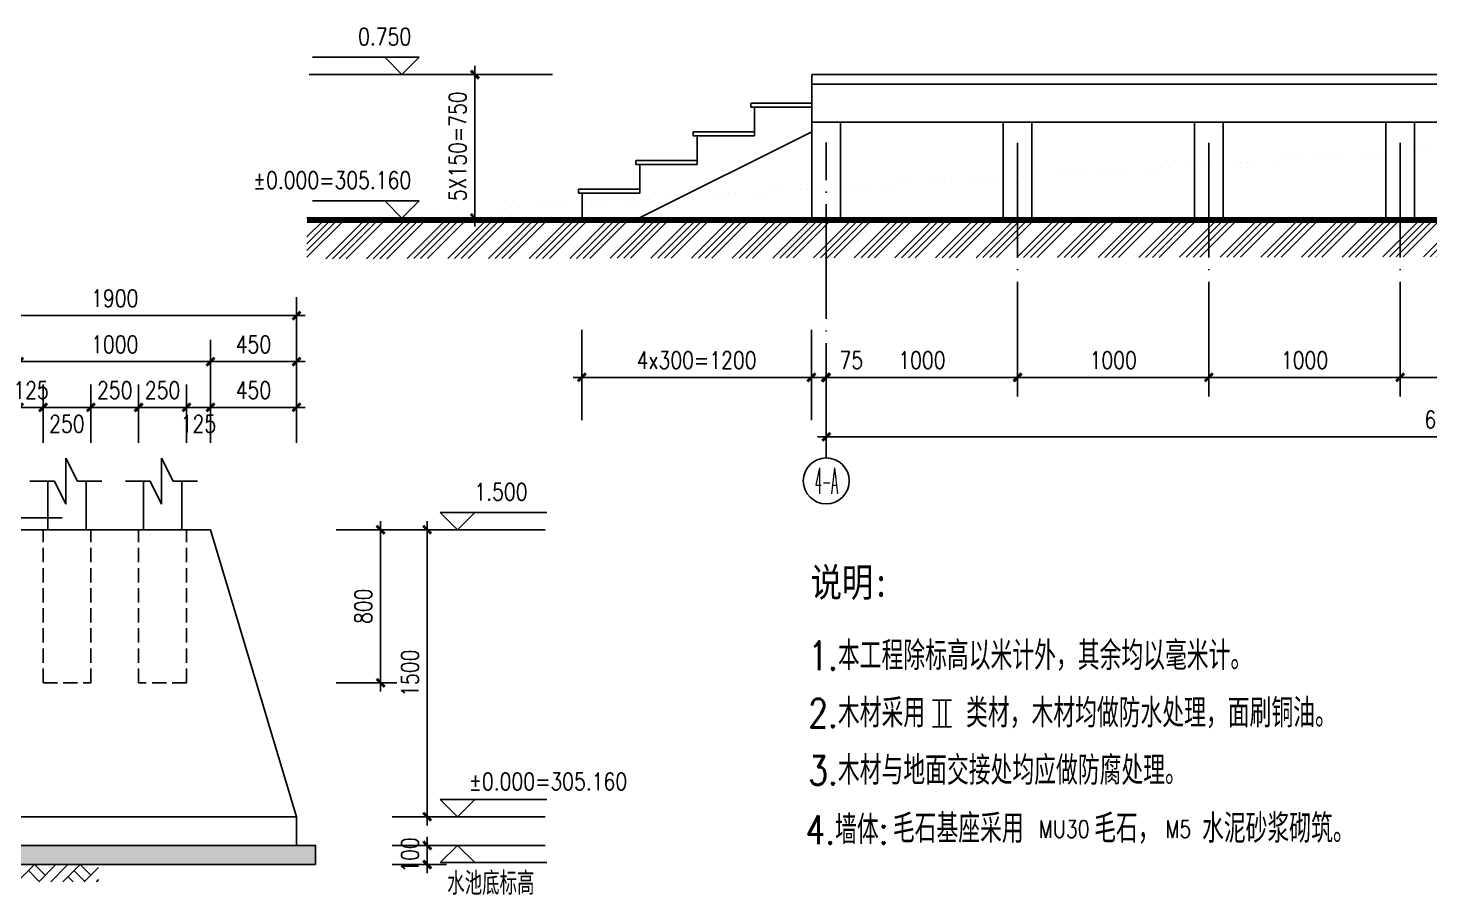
# Model space of a CAD drawing. Extents: x 568674 to 592610, y -115345 to -96707.
# Drawn here: x 577120 to 584448, y -114290 to -109759 of the extents above; entities that cross this region are included whole.
import ezdxf
from ezdxf.enums import TextEntityAlignment as Align

# ---------------------------------------------------------------- set-up
doc = ezdxf.new("R2010")
doc.units = 0
doc.header["$LTSCALE"] = 300
doc.header["$MEASUREMENT"] = 0
doc.header["$PDMODE"] = 3
doc.linetypes.add('DASH', pattern=[0.35, 0.25, -0.1])
doc.linetypes.add('DOTE', pattern=[2.42, 2, -0.2, 0.02, -0.2])
doc.layers.get('0').update_dxf_attribs({"linetype": 'CONTINUOUS'})
doc.layers.get('DEFPOINTS').update_dxf_attribs({"linetype": 'CONTINUOUS'})
for name, color, linetype in [('AXIS', 3, 'CONTINUOUS'), ('AXIS_TEXT', 7, 'CONTINUOUS'), ('DOTE', 1, 'DOTE'), ('PUB_DIM', 200, 'CONTINUOUS'), ('PUB_HATCH', 7, 'CONTINUOUS'), ('PUB_TEXT', 7, 'CONTINUOUS'), ('STAIR', 2, 'CONTINUOUS'), ('木构架', 73, 'CONTINUOUS'), ('柱', 2, 'CONTINUOUS'), ('铺地', 52, 'CONTINUOUS')]:
    doc.layers.add(name, color=color, linetype=linetype)
doc.styles.add('-黑体', font='SIMHEI.TTF', dxfattribs={"width": 0.8})
doc.styles.add('_HT', font='txt.shx', dxfattribs={"width": 0.8, "bigfont": 'HT.shx'})
doc.styles.add('COMPLEX', font='COMPLEX')
doc.styles.add('DIM_FONT', font='SIMPLEX.shx', dxfattribs={"width": 0.8})
doc.dimstyles.new('AXIS30', dxfattribs={"dimscale": 0.3, "dimtxt": 300, "dimasz": 1, "dimexe": 250, "dimexo": 300, "dimgap": 150, "dimtad": 1, "dimdec": 0, "dimzin": 0, "dimtxsty": 'DIM_FONT', "dimblk": '_DIMX', "dimblk1": 'DOTSMALL', "dimblk2": 'DOTSMALL', "dimcen": 150, "dimse1": 1, "dimse2": 1, "dimclrt": 7, "dimazin": 3, "dimtfac": 150, "dimtdec": 0, "dimtix": 1, "dimtmove": 0, "dimatfit": 3, "dimtolj": 1, "dimtzin": 0})
doc.dimstyles.new('DIMN30', dxfattribs={"dimscale": 0.3, "dimtxt": 300, "dimasz": 1, "dimexe": 250, "dimexo": 300, "dimgap": 150, "dimtad": 1, "dimdec": 0, "dimzin": 0, "dimtxsty": 'DIM_FONT', "dimblk": '_DIMX', "dimblk1": 'DOTSMALL', "dimblk2": 'DOTSMALL', "dimcen": 150, "dimclrt": 7, "dimazin": 3, "dimtfac": 150, "dimtdec": 0, "dimtix": 1, "dimtmove": 0, "dimatfit": 3, "dimtolj": 1, "dimtzin": 0})

# ---------------------------------------------------------------- blocks, each defined once
blk = doc.blocks.new('_AXISO')
blk.add_circle((0, 0), 0.5)
at = {"layer": 'AXIS_TEXT', "style": 'COMPLEX', "width": 1.041667}
blk.add_attdef('A', text='', height=0.56, dxfattribs=at).set_placement((-0.25, -0.28), (0.25, -0.28), align=Align.FIT)
blk = doc.blocks.new('_DIMX')
blk.add_line((-150, 0), (150, 0))
at = {"const_width": 50}
blk.add_lwpolyline([(-70, -70), (70, 70)], dxfattribs=at)
blk = doc.blocks.new('*D96')
at = {"color": 0, "linetype": 'BYBLOCK'}
blk.add_line((581292.3, -111385.4), (582291.7, -111385.4), dxfattribs=at)
at = {"layer": 'DEFPOINTS', "color": 0, "linetype": 'BYBLOCK'}
for p in [(582292, -111385.4), (581292, -112385.4), (582292, -112385.4)]:
    blk.add_point(p, dxfattribs=at)
at = {"color": 0, "linetype": 'BYBLOCK', "xscale": 0.3, "yscale": 0.3, "zscale": 0.3, "rotation": 180}
blk.add_blockref('_DIMX', (581292, -111385.4), dxfattribs=at)
at = {"color": 0, "linetype": 'BYBLOCK', "xscale": 0.3, "yscale": 0.3, "zscale": 0.3}
blk.add_blockref('_DIMX', (582292, -111385.4), dxfattribs=at)
at = {"color": 7, "linetype": 'BYBLOCK', "insert": (581792, -111295.4), "char_height": 90, "attachment_point": 5, "style": 'DIM_FONT'}
blk.add_mtext('\\A1;1000', dxfattribs=at)
blk = doc.blocks.new('_DOTSMALL')
at = {"color": 0, "linetype": 'BYBLOCK', "const_width": 0.5}
blk.add_lwpolyline([(-0.0625, 0, 1), (0.0625, 0, 1)], format="xyb", close=True, dxfattribs=at)
blk = doc.blocks.new('*D97')
at = {"color": 0, "linetype": 'BYBLOCK'}
blk.add_line((582292.3, -111385.4), (583291.7, -111385.4), dxfattribs=at)
at = {"layer": 'DEFPOINTS', "color": 0, "linetype": 'BYBLOCK'}
for p in [(583292, -111385.4), (582292, -112385.4), (583292, -112385.4)]:
    blk.add_point(p, dxfattribs=at)
at = {"color": 0, "linetype": 'BYBLOCK', "xscale": 0.3, "yscale": 0.3, "zscale": 0.3, "rotation": 180}
blk.add_blockref('_DIMX', (582292, -111385.4), dxfattribs=at)
at = {"color": 0, "linetype": 'BYBLOCK', "xscale": 0.3, "yscale": 0.3, "zscale": 0.3}
blk.add_blockref('_DIMX', (583292, -111385.4), dxfattribs=at)
at = {"color": 7, "linetype": 'BYBLOCK', "insert": (582792, -111295.4), "char_height": 90, "attachment_point": 5, "style": 'DIM_FONT'}
blk.add_mtext('\\A1;1000', dxfattribs=at)
blk = doc.blocks.new('*D98')
at = {"color": 0, "linetype": 'BYBLOCK'}
blk.add_line((583292.3, -111385.4), (584291.7, -111385.4), dxfattribs=at)
at = {"layer": 'DEFPOINTS', "color": 0, "linetype": 'BYBLOCK'}
for p in [(584292, -111385.4), (583292, -112385.4), (584292, -112385.4)]:
    blk.add_point(p, dxfattribs=at)
at = {"color": 0, "linetype": 'BYBLOCK', "xscale": 0.3, "yscale": 0.3, "zscale": 0.3, "rotation": 180}
blk.add_blockref('_DIMX', (583292, -111385.4), dxfattribs=at)
at = {"color": 0, "linetype": 'BYBLOCK', "xscale": 0.3, "yscale": 0.3, "zscale": 0.3}
blk.add_blockref('_DIMX', (584292, -111385.4), dxfattribs=at)
at = {"color": 7, "linetype": 'BYBLOCK', "insert": (583792, -111295.4), "char_height": 90, "attachment_point": 5, "style": 'DIM_FONT'}
blk.add_mtext('\\A1;1000', dxfattribs=at)
blk = doc.blocks.new('*D99')
at = {"color": 0, "linetype": 'BYBLOCK'}
blk.add_line((584292.3, -111385.4), (585291.7, -111385.4), dxfattribs=at)
at = {"layer": 'DEFPOINTS', "color": 0, "linetype": 'BYBLOCK'}
for p in [(585292, -111385.4), (584292, -112385.4), (585292, -112385.4)]:
    blk.add_point(p, dxfattribs=at)
at = {"color": 0, "linetype": 'BYBLOCK', "xscale": 0.3, "yscale": 0.3, "zscale": 0.3, "rotation": 180}
blk.add_blockref('_DIMX', (584292, -111385.4), dxfattribs=at)
at = {"color": 0, "linetype": 'BYBLOCK', "xscale": 0.3, "yscale": 0.3, "zscale": 0.3}
blk.add_blockref('_DIMX', (585292, -111385.4), dxfattribs=at)
at = {"color": 7, "linetype": 'BYBLOCK', "insert": (584792, -111295.4), "char_height": 90, "attachment_point": 5, "style": 'DIM_FONT'}
blk.add_mtext('\\A1;1000', dxfattribs=at)
blk = doc.blocks.new('*D104')
at = {"color": 0, "linetype": 'BYBLOCK'}
blk.add_line((581292.3, -111630.8), (587791.7, -111630.8), dxfattribs=at)
at = {"layer": 'DEFPOINTS', "color": 0, "linetype": 'BYBLOCK'}
for p in [(587792, -111630.8), (581292, -112630.8), (587792, -112630.8)]:
    blk.add_point(p, dxfattribs=at)
at = {"color": 0, "linetype": 'BYBLOCK', "xscale": 0.3, "yscale": 0.3, "zscale": 0.3, "rotation": 180}
blk.add_blockref('_DIMX', (581292, -111630.8), dxfattribs=at)
at = {"color": 0, "linetype": 'BYBLOCK', "xscale": 0.3, "yscale": 0.3, "zscale": 0.3}
blk.add_blockref('_DIMX', (587792, -111630.8), dxfattribs=at)
at = {"color": 7, "linetype": 'BYBLOCK', "insert": (584542, -111540.8), "char_height": 90, "attachment_point": 5, "style": 'DIM_FONT'}
blk.add_mtext('\\A1;6500', dxfattribs=at)
blk = doc.blocks.new('*D105')
at = {"color": 0, "linetype": 'BYBLOCK'}
for p, q in [((579861.8, -109802.3), (579380.3, -109802.3)), ((579455.3, -110552), (579455.3, -109802.6)), ((579861.8, -110552.3), (579380.3, -110552.3))]:
    blk.add_line(p, q, dxfattribs=at)
at = {"layer": 'DEFPOINTS', "color": 0, "linetype": 'BYBLOCK'}
for p in [(579455.3, -109802.3), (579951.8, -109802.3), (579951.8, -110552.3)]:
    blk.add_point(p, dxfattribs=at)
at = {"color": 0, "linetype": 'BYBLOCK', "xscale": 0.3, "yscale": 0.3, "zscale": 0.3}
for p, rotation in [((579455.3, -109802.3), 90), ((579455.3, -110552.3), 270)]:
    blk.add_blockref('_DIMX', p, dxfattribs=dict(at, rotation=rotation))
at = {"color": 7, "linetype": 'BYBLOCK', "insert": (579365.3, -110177.3), "char_height": 90, "attachment_point": 5, "rotation": 90, "style": 'DIM_FONT'}
blk.add_mtext('\\A1;5X150=750', dxfattribs=at)
blk = doc.blocks.new('*D188')
at = {"color": 0, "linetype": 'BYBLOCK'}
blk.add_line((577746.5, -103878.9), (578745.9, -103878.9), dxfattribs=at)
at = {"layer": 'DEFPOINTS', "color": 0, "linetype": 'BYBLOCK'}
for p in [(578746.2, -103878.9), (577746.2, -105118.9), (578746.2, -105118.9)]:
    blk.add_point(p, dxfattribs=at)
at = {"color": 0, "linetype": 'BYBLOCK', "xscale": 0.3, "yscale": 0.3, "zscale": 0.3, "rotation": 180}
blk.add_blockref('_DIMX', (577746.2, -103878.9), dxfattribs=at)
at = {"color": 0, "linetype": 'BYBLOCK', "xscale": 0.3, "yscale": 0.3, "zscale": 0.3}
blk.add_blockref('_DIMX', (578746.2, -103878.9), dxfattribs=at)
at = {"color": 7, "linetype": 'BYBLOCK', "insert": (578246.2, -103788.9), "char_height": 90, "attachment_point": 5, "style": 'DIM_FONT'}
blk.add_mtext('\\A1;1000', dxfattribs=at)
blk = doc.blocks.new('*D189')
at = {"color": 0, "linetype": 'BYBLOCK'}
blk.add_line((578746.5, -103878.9), (579195.9, -103878.9), dxfattribs=at)
at = {"layer": 'DEFPOINTS', "color": 0, "linetype": 'BYBLOCK'}
for p in [(579196.2, -103878.9), (578746.2, -105118.9), (579196.2, -105118.9)]:
    blk.add_point(p, dxfattribs=at)
at = {"color": 0, "linetype": 'BYBLOCK', "xscale": 0.3, "yscale": 0.3, "zscale": 0.3, "rotation": 180}
blk.add_blockref('_DIMX', (578746.2, -103878.9), dxfattribs=at)
at = {"color": 0, "linetype": 'BYBLOCK', "xscale": 0.3, "yscale": 0.3, "zscale": 0.3}
blk.add_blockref('_DIMX', (579196.2, -103878.9), dxfattribs=at)
at = {"color": 7, "linetype": 'BYBLOCK', "insert": (578971.2, -103788.9), "char_height": 90, "attachment_point": 5, "style": 'DIM_FONT'}
blk.add_mtext('\\A1;450', dxfattribs=at)
blk = doc.blocks.new('*D190')
at = {"color": 0, "linetype": 'BYBLOCK'}
blk.add_line((577296.5, -103637.9), (579195.9, -103637.9), dxfattribs=at)
at = {"layer": 'DEFPOINTS', "color": 0, "linetype": 'BYBLOCK'}
for p in [(579196.2, -103637.9), (577296.2, -104877.9), (579196.2, -104877.9)]:
    blk.add_point(p, dxfattribs=at)
at = {"color": 0, "linetype": 'BYBLOCK', "xscale": 0.3, "yscale": 0.3, "zscale": 0.3, "rotation": 180}
blk.add_blockref('_DIMX', (577296.2, -103637.9), dxfattribs=at)
at = {"color": 0, "linetype": 'BYBLOCK', "xscale": 0.3, "yscale": 0.3, "zscale": 0.3}
blk.add_blockref('_DIMX', (579196.2, -103637.9), dxfattribs=at)
at = {"color": 7, "linetype": 'BYBLOCK', "insert": (578246.2, -103547.9), "char_height": 90, "attachment_point": 5, "style": 'DIM_FONT'}
blk.add_mtext('\\A1;1900', dxfattribs=at)
blk = doc.blocks.new('*D191')
at = {"color": 0, "linetype": 'BYBLOCK'}
blk.add_line((579879.4, -104457.7), (579879.4, -105957.1), dxfattribs=at)
at = {"layer": 'DEFPOINTS', "color": 0, "linetype": 'BYBLOCK'}
for p in [(578879.4, -104457.4), (578879.4, -105957.4), (579879.4, -105957.4)]:
    blk.add_point(p, dxfattribs=at)
at = {"color": 0, "linetype": 'BYBLOCK', "xscale": 0.3, "yscale": 0.3, "zscale": 0.3}
for p, rotation in [((579879.4, -104457.4), 90), ((579879.4, -105957.4), 270)]:
    blk.add_blockref('_DIMX', p, dxfattribs=dict(at, rotation=rotation))
at = {"color": 7, "linetype": 'BYBLOCK', "insert": (579789.4, -105207.4), "char_height": 90, "attachment_point": 5, "rotation": 90, "style": 'DIM_FONT'}
blk.add_mtext('\\A1;1500', dxfattribs=at)
blk = doc.blocks.new('*D192')
at = {"color": 0, "linetype": 'BYBLOCK'}
blk.add_line((578962.4, -112381.9), (578962.4, -113181.3), dxfattribs=at)
at = {"layer": 'DEFPOINTS', "color": 0, "linetype": 'BYBLOCK'}
for p in [(577962.4, -112381.6), (577962.4, -113181.6), (578962.4, -113181.6)]:
    blk.add_point(p, dxfattribs=at)
at = {"color": 0, "linetype": 'BYBLOCK', "xscale": 0.3, "yscale": 0.3, "zscale": 0.3}
for p, rotation in [((578962.4, -112381.6), 90), ((578962.4, -113181.6), 270)]:
    blk.add_blockref('_DIMX', p, dxfattribs=dict(at, rotation=rotation))
at = {"color": 7, "linetype": 'BYBLOCK', "insert": (578872.4, -112781.6), "char_height": 90, "attachment_point": 5, "rotation": 90, "style": 'DIM_FONT'}
blk.add_mtext('\\A1;800', dxfattribs=at)
blk = doc.blocks.new('*D194')
at = {"color": 0, "linetype": 'BYBLOCK'}
for p, q in [((577745.9, -104117.8), (577745.6, -104117.8)), ((577746.2, -104117.8), (577871.2, -104117.8)), ((577871.5, -104117.8), (577871.8, -104117.8))]:
    blk.add_line(p, q, dxfattribs=at)
at = {"layer": 'DEFPOINTS', "color": 0, "linetype": 'BYBLOCK'}
for p in [(577871.2, -104117.8), (577746.2, -105117.8), (577871.2, -105117.8)]:
    blk.add_point(p, dxfattribs=at)
at = {"color": 0, "linetype": 'BYBLOCK', "xscale": 0.3, "yscale": 0.3, "zscale": 0.3}
blk.add_blockref('_DIMX', (577746.2, -104117.8), dxfattribs=at)
at = {"color": 0, "linetype": 'BYBLOCK', "xscale": 0.3, "yscale": 0.3, "zscale": 0.3, "rotation": 180}
blk.add_blockref('_DIMX', (577871.2, -104117.8), dxfattribs=at)
at = {"color": 7, "linetype": 'BYBLOCK', "insert": (577808.7, -104027.8), "char_height": 90, "attachment_point": 5, "style": 'DIM_FONT'}
blk.add_mtext('\\A1;125', dxfattribs=at)
blk = doc.blocks.new('*D195')
at = {"color": 0, "linetype": 'BYBLOCK'}
blk.add_line((577871.5, -104117.8), (578120.9, -104117.8), dxfattribs=at)
at = {"layer": 'DEFPOINTS', "color": 0, "linetype": 'BYBLOCK'}
for p in [(578121.2, -104117.8), (577871.2, -105117.8), (578121.2, -105117.8)]:
    blk.add_point(p, dxfattribs=at)
at = {"color": 0, "linetype": 'BYBLOCK', "xscale": 0.3, "yscale": 0.3, "zscale": 0.3, "rotation": 180}
blk.add_blockref('_DIMX', (577871.2, -104117.8), dxfattribs=at)
at = {"color": 0, "linetype": 'BYBLOCK', "xscale": 0.3, "yscale": 0.3, "zscale": 0.3}
blk.add_blockref('_DIMX', (578121.2, -104117.8), dxfattribs=at)
at = {"color": 7, "linetype": 'BYBLOCK', "insert": (577996.2, -104204.2), "char_height": 90, "attachment_point": 5, "style": 'DIM_FONT'}
blk.add_mtext('\\A1;250', dxfattribs=at)
blk = doc.blocks.new('*D196')
at = {"color": 0, "linetype": 'BYBLOCK'}
for p, q in [((578120.9, -104117.8), (578120.6, -104117.8)), ((578121.2, -104117.8), (578371.2, -104117.8)), ((578371.5, -104117.8), (578371.8, -104117.8))]:
    blk.add_line(p, q, dxfattribs=at)
at = {"layer": 'DEFPOINTS', "color": 0, "linetype": 'BYBLOCK'}
for p in [(578371.2, -104117.8), (578121.2, -105117.8), (578371.2, -105117.8)]:
    blk.add_point(p, dxfattribs=at)
at = {"color": 0, "linetype": 'BYBLOCK', "xscale": 0.3, "yscale": 0.3, "zscale": 0.3}
blk.add_blockref('_DIMX', (578121.2, -104117.8), dxfattribs=at)
at = {"color": 0, "linetype": 'BYBLOCK', "xscale": 0.3, "yscale": 0.3, "zscale": 0.3, "rotation": 180}
blk.add_blockref('_DIMX', (578371.2, -104117.8), dxfattribs=at)
at = {"color": 7, "linetype": 'BYBLOCK', "insert": (578246.2, -104027.8), "char_height": 90, "attachment_point": 5, "style": 'DIM_FONT'}
blk.add_mtext('\\A1;250', dxfattribs=at)
blk = doc.blocks.new('*D197')
at = {"color": 0, "linetype": 'BYBLOCK'}
for p, q in [((578370.9, -104117.8), (578370.6, -104117.8)), ((578371.2, -104117.8), (578621.2, -104117.8)), ((578621.5, -104117.8), (578621.8, -104117.8))]:
    blk.add_line(p, q, dxfattribs=at)
at = {"layer": 'DEFPOINTS', "color": 0, "linetype": 'BYBLOCK'}
for p in [(578621.2, -104117.8), (578371.2, -105117.8), (578621.2, -105117.8)]:
    blk.add_point(p, dxfattribs=at)
at = {"color": 0, "linetype": 'BYBLOCK', "xscale": 0.3, "yscale": 0.3, "zscale": 0.3}
blk.add_blockref('_DIMX', (578371.2, -104117.8), dxfattribs=at)
at = {"color": 0, "linetype": 'BYBLOCK', "xscale": 0.3, "yscale": 0.3, "zscale": 0.3, "rotation": 180}
blk.add_blockref('_DIMX', (578621.2, -104117.8), dxfattribs=at)
at = {"color": 7, "linetype": 'BYBLOCK', "insert": (578496.2, -104027.8), "char_height": 90, "attachment_point": 5, "style": 'DIM_FONT'}
blk.add_mtext('\\A1;250', dxfattribs=at)
blk = doc.blocks.new('*D198')
at = {"color": 0, "linetype": 'BYBLOCK'}
blk.add_line((578621.5, -104117.8), (578745.9, -104117.8), dxfattribs=at)
at = {"layer": 'DEFPOINTS', "color": 0, "linetype": 'BYBLOCK'}
for p in [(578746.2, -104117.8), (578621.2, -105117.8), (578746.2, -105117.8)]:
    blk.add_point(p, dxfattribs=at)
at = {"color": 0, "linetype": 'BYBLOCK', "xscale": 0.3, "yscale": 0.3, "zscale": 0.3, "rotation": 180}
blk.add_blockref('_DIMX', (578621.2, -104117.8), dxfattribs=at)
at = {"color": 0, "linetype": 'BYBLOCK', "xscale": 0.3, "yscale": 0.3, "zscale": 0.3}
blk.add_blockref('_DIMX', (578746.2, -104117.8), dxfattribs=at)
at = {"color": 7, "linetype": 'BYBLOCK', "insert": (578683.7, -104204.2), "char_height": 90, "attachment_point": 5, "style": 'DIM_FONT'}
blk.add_mtext('\\A1;125', dxfattribs=at)
blk = doc.blocks.new('*D199')
at = {"color": 0, "linetype": 'BYBLOCK'}
blk.add_line((578746.5, -104117.8), (579195.9, -104117.8), dxfattribs=at)
at = {"layer": 'DEFPOINTS', "color": 0, "linetype": 'BYBLOCK'}
for p in [(579196.2, -104117.8), (578746.2, -105117.8), (579196.2, -105117.8)]:
    blk.add_point(p, dxfattribs=at)
at = {"color": 0, "linetype": 'BYBLOCK', "xscale": 0.3, "yscale": 0.3, "zscale": 0.3, "rotation": 180}
blk.add_blockref('_DIMX', (578746.2, -104117.8), dxfattribs=at)
at = {"color": 0, "linetype": 'BYBLOCK', "xscale": 0.3, "yscale": 0.3, "zscale": 0.3}
blk.add_blockref('_DIMX', (579196.2, -104117.8), dxfattribs=at)
at = {"color": 7, "linetype": 'BYBLOCK', "insert": (578971.2, -104027.8), "char_height": 90, "attachment_point": 5, "style": 'DIM_FONT'}
blk.add_mtext('\\A1;450', dxfattribs=at)
blk = doc.blocks.new('*D232')
at = {"color": 0, "linetype": 'BYBLOCK'}
for p, q in [((579206.3, -114031.3), (579206.3, -114031)), ((579206.3, -114031.6), (579206.3, -114131.6)), ((579206.3, -114131.9), (579206.3, -114132.2))]:
    blk.add_line(p, q, dxfattribs=at)
at = {"layer": 'DEFPOINTS', "color": 0, "linetype": 'BYBLOCK'}
for p in [(578206.3, -114031.6), (578206.3, -114131.6), (579206.3, -114131.6)]:
    blk.add_point(p, dxfattribs=at)
at = {"color": 0, "linetype": 'BYBLOCK', "xscale": 0.3, "yscale": 0.3, "zscale": 0.3}
for p, rotation in [((579206.3, -114031.6), 270), ((579206.3, -114131.6), 90)]:
    blk.add_blockref('_DIMX', p, dxfattribs=dict(at, rotation=rotation))
at = {"color": 7, "linetype": 'BYBLOCK', "insert": (579116.3, -114081.6), "char_height": 90, "attachment_point": 5, "rotation": 90, "style": 'DIM_FONT'}
blk.add_mtext('\\A1;100', dxfattribs=at)
blk = doc.blocks.new('*D257')
at = {"color": 0, "linetype": 'BYBLOCK'}
blk.add_line((580017.3, -103932.8), (581216.7, -103932.8), dxfattribs=at)
at = {"layer": 'DEFPOINTS', "color": 0, "linetype": 'BYBLOCK'}
for p in [(581217, -103932.8), (580017, -104932.8), (581217, -104932.8)]:
    blk.add_point(p, dxfattribs=at)
at = {"color": 0, "linetype": 'BYBLOCK', "xscale": 0.3, "yscale": 0.3, "zscale": 0.3, "rotation": 180}
blk.add_blockref('_DIMX', (580017, -103932.8), dxfattribs=at)
at = {"color": 0, "linetype": 'BYBLOCK', "xscale": 0.3, "yscale": 0.3, "zscale": 0.3}
blk.add_blockref('_DIMX', (581217, -103932.8), dxfattribs=at)
at = {"color": 7, "linetype": 'BYBLOCK', "insert": (580617, -103842.8), "char_height": 90, "attachment_point": 5, "style": 'DIM_FONT'}
blk.add_mtext('\\A1;4x300=1200', dxfattribs=at)
blk = doc.blocks.new('*D258')
at = {"color": 0, "linetype": 'BYBLOCK'}
for p, q in [((581216.7, -103932.8), (581216.4, -103932.8)), ((581217, -103932.8), (581292, -103932.8)), ((581217, -103932.8), (581292, -103932.8)), ((581292.3, -103932.8), (581292.6, -103932.8))]:
    blk.add_line(p, q, dxfattribs=at)
at = {"layer": 'DEFPOINTS', "color": 0, "linetype": 'BYBLOCK'}
for p in [(581292, -103932.8), (581217, -104932.8), (581292, -104932.8)]:
    blk.add_point(p, dxfattribs=at)
at = {"color": 0, "linetype": 'BYBLOCK', "xscale": 0.3, "yscale": 0.3, "zscale": 0.3}
blk.add_blockref('_DIMX', (581217, -103932.8), dxfattribs=at)
at = {"color": 0, "linetype": 'BYBLOCK', "xscale": 0.3, "yscale": 0.3, "zscale": 0.3, "rotation": 180}
blk.add_blockref('_DIMX', (581292, -103932.8), dxfattribs=at)
at = {"color": 7, "linetype": 'BYBLOCK', "insert": (581425.9, -103842.8), "char_height": 90, "attachment_point": 5, "style": 'DIM_FONT'}
blk.add_mtext('\\A1;75', dxfattribs=at)

msp = doc.modelspace()

# ---------------------------------------------------------------- hatches: boundary and pattern name
at = {"layer": 'AXIS'}
h = msp.add_hatch(dxfattribs=at)
h.set_pattern_fill('AR-CONC', color=256, scale=10, style=0)
h.set_pattern_definition([(50, (0, 0), (71.726018, -6.2752135), [7.5, -82.5]), (355, (0, 0), (-13.875133, 75.219213), [6, -66]), (100.4514, (5.98, -0.52), (57.850938, 68.943954), [6.374019, -70.114211]), (46.1842, (0, 20), (106.724105, -16.551901), [11.25, -123.75]), (96.6356, (8.89, 18.62), (93.46627, 97.411787), [9.561029, -105.1713]), (351.1842, (0, 20), (93.466195, 97.41186), [9, -99]), (21, (10, 15), (59.690705, -40.261889), [7.5, -82.5]), (326, (10, 15), (24.331533, 72.5150045), [6, -66]), (71.4514, (14.974, 11.645), (84.022263, 32.25305), [6.374019, -70.114211]), (37.5, (0, 0), (1.2159855, 33.2893854), [0, -65.2, 0, -67, 0, -66.25]), (7.5, (0, 0), (26.3069537, 39.4411712), [0, -38.2, 0, -63.7, 0, -25.25]), (327.5, (-22.3, 0), (53.3822436, -2.2554872), [0, -25, 0, -78, 0, -103.5]), (317.5, (-32.3, 0), (58.318617, 10.0104982), [0, -32.5, 0, -51.8, 0, -73.5])])
h.paths.add_polyline_path([(576523, -114131.6), (578623, -114131.6), (578623, -114031.6), (576523, -114031.6)])
at = {"layer": '柱'}
h = msp.add_hatch(dxfattribs=at)
h.set_pattern_fill('ANSI34', color=256, scale=200, style=0)
edge = h.paths.add_edge_path()
edge.add_line((578577.7, -110965.5), (578577.7, -110765.5))
edge.add_line((578577.7, -110965.5), (586245, -110952.4))
edge.add_line((586245, -110952.4), (586245, -111115.5))
edge.add_line((586245, -111115.5), (590801.5, -111115.5))
edge.add_line((590801.5, -111115.5), (590795.8, -109991.1))
edge.add_line((590795.8, -109991.1), (591091.7, -109989.6))
edge.add_line((578577.4, -110765.5), (586445, -110752))
edge.add_line((586445, -110752), (586445, -110915.5))
edge.add_line((586445, -110915.5), (590600.5, -110915.5))
edge.add_line((590600.5, -110915.5), (590594.9, -109792.1))
edge.add_line((590594.9, -109792.1), (591090.7, -109789.6))
edge.add_line((591091.7, -109989.6), (591090.7, -109789.6))

# ---------------------------------------------------------------- linework, layer by layer
at = {"layer": 'AXIS'}
for p, q in [((579861.8, -110002.3), (578589.8, -110002.3)), ((579861.8, -110752.3), (578589.8, -110752.3)), ((578523, -111927), (578523, -111166.7)), ((580014.4, -111808.6), (580014.4, -111336.7)), ((581214.4, -111808.6), (581214.4, -111336.7)), ((578073, -111927), (578073, -111389.5)), ((577198, -111927), (577198, -111622.5)), ((577448, -111927), (577448, -111622.5)), ((577698, -111927), (577698, -111622.5)), ((577948, -111927), (577948, -111622.5)), ((581847.3, -113272.4), (581947.3, -113272.4)), ((581882.8, -113272.4), (581882.8, -113412.4)), ((581916.5, -113272.4), (581916.5, -113412.4)), ((581847.3, -113412.4), (581947.3, -113412.4))]:
    msp.add_line(p, q, dxfattribs=at)
at = {"layer": 'DOTE'}
for p, q in [((581292, -112006), (581292, -110357)), ((582292, -111685.1), (582292, -110357)), ((583292, -111685.1), (583292, -110357)), ((584292, -111685.1), (584292, -110357))]:
    msp.add_line(p, q, dxfattribs=at)
at = {"layer": 'PUB_DIM'}
for p, q in [((578984.1, -109912.3), (578606.9, -109912.3)), ((579164.1, -109912.3), (578984.1, -109912.3)), ((578984.1, -109912.3), (579074.1, -110002.3)), ((579074.1, -110002.3), (579164.1, -109912.3)), ((578984.1, -110662.3), (578606.9, -110662.3)), ((579164.1, -110662.3), (578984.1, -110662.3)), ((578984.1, -110662.3), (579074.1, -110752.3)), ((579074.1, -110752.3), (579164.1, -110662.3)), ((579364.8, -112381.6), (579274.8, -112291.6)), ((579274.8, -112291.6), (579454.8, -112291.6)), ((579454.8, -112291.6), (579364.8, -112381.6)), ((579454.8, -112291.6), (579831.9, -112291.6)), ((579364.8, -113881.6), (579274.8, -113791.6)), ((579274.8, -113791.6), (579454.8, -113791.6)), ((579454.8, -113791.6), (579364.8, -113881.6)), ((579454.8, -113791.6), (579831.9, -113791.6)), ((579364.8, -114031.6), (579274.8, -114121.6)), ((579454.8, -114121.6), (579364.8, -114031.6)), ((579274.8, -114121.6), (579454.8, -114121.6)), ((579454.8, -114121.6), (579831.9, -114121.6))]:
    msp.add_line(p, q, dxfattribs=at)
at = {"layer": 'PUB_HATCH'}
for p, q in [((577063, -114221.6), (577153, -114131.6)), ((577121.5, -114163.1), (577177.8, -114219.3)), ((577153, -114131.6), (577209.3, -114187.8)), ((577175.5, -114221.6), (577265.5, -114131.6)), ((577238.5, -114221.6), (577328.5, -114131.6)), ((577301.5, -114221.6), (577391.5, -114131.6)), ((577360, -114163.1), (577416.3, -114219.3)), ((577391.5, -114131.6), (577447.8, -114187.8)), ((577414, -114221.6), (577488.5, -114147.1)), ((577328.5, -114194.6), (577355.5, -114221.6)), ((577477, -114221.6), (577488.5, -114210.1))]:
    msp.add_line(p, q, dxfattribs=at)
at = {"layer": 'STAIR'}
for p, q in [((577318, -112247.3), (577318, -112007.3)), ((577318, -112007.3), (577378, -112127.3)), ((577818, -112247.3), (577818, -112007.3)), ((577818, -112007.3), (577878, -112127.3)), ((577130, -112127.3), (577258, -112127.3)), ((577258, -112127.3), (577318, -112247.3)), ((577378, -112127.3), (577506.1, -112127.3)), ((577630, -112127.3), (577758, -112127.3)), ((577758, -112127.3), (577818, -112247.3)), ((577878, -112127.3), (578006.1, -112127.3))]:
    msp.add_line(p, q, dxfattribs=at)
at = {"layer": '木构架', "linetype": 'DASH'}
for p, q in [((577198, -113181.6), (577198, -112381.6)), ((577448, -113181.6), (577448, -112381.6)), ((577698, -113181.6), (577698, -112381.6)), ((577948, -113181.6), (577948, -112381.6)), ((577198, -113181.6), (577448, -113181.6)), ((577948, -113181.6), (577698, -113181.6))]:
    msp.add_line(p, q, dxfattribs=at)
at = {"layer": '柱'}
for p, q in [((581217, -110052), (581217, -110752)), ((580897, -110152), (580897, -110172)), ((580917, -110172), (580917, -110322)), ((581367, -110252), (581367, -110752)), ((582217, -110252), (582217, -110752)), ((582367, -110252), (582367, -110752)), ((583217, -110252), (583217, -110752)), ((583367, -110252), (583367, -110752)), ((584217, -110252), (584217, -110752)), ((584367, -110252), (584367, -110752)), ((580315.9, -110752), (581217, -110301.5)), ((580597, -110302), (580597, -110322)), ((580617, -110322), (580617, -110472)), ((580297, -110452), (580297, -110472)), ((580317, -110472), (580317, -110622)), ((579997, -110602), (579997, -110622)), ((580017, -110622), (580017, -110752)), ((577223, -112381.6), (577223, -112127.3)), ((577423, -112381.6), (577423, -112127.3)), ((577723, -112381.6), (577723, -112127.3)), ((577923, -112381.6), (577923, -112127.3)), ((577298.4, -112319.6), (576023.7, -112319.6)), ((577073, -112381.6), (578073, -112381.6)), ((578523, -113881.6), (578073, -112381.6)), ((578730.7, -112381.6), (579823, -112381.6)), ((578730.7, -113181.6), (579048.1, -113181.6)), ((576623, -113881.6), (578523, -113881.6)), ((578523, -113881.6), (578523, -114031.6)), ((579023, -113881.6), (579823, -113881.6)), ((579023, -114031.6), (579823, -114031.6)), ((576523, -114131.6), (578623, -114131.6)), ((579023, -114131.6), (579306.5, -114131.6))]:
    msp.add_line(p, q, dxfattribs=at)
msp.add_lwpolyline([(576523, -114031.6), (578623, -114031.6), (578623, -114131.6)], dxfattribs=at)
at = {"layer": '铺地'}
for p, q in [((581217, -110002), (587066.9, -110002)), ((581217, -110052), (581217, -110002)), ((581217, -110052), (587051.9, -110052)), ((580897, -110152), (581217, -110152)), ((580897, -110172), (581217, -110172)), ((581217, -110252), (586991.9, -110252)), ((580597, -110302), (580917, -110302)), ((580597, -110322), (580917, -110322)), ((580297, -110452), (580617, -110452)), ((580297, -110472), (580617, -110472)), ((579997, -110602), (580317, -110602)), ((579997, -110622), (580317, -110622)), ((578577.4, -110752), (586445, -110752))]:
    msp.add_line(p, q, dxfattribs=at)
at = {"layer": '铺地', "const_width": 27}
msp.add_lwpolyline([(578577.4, -110765.5), (586458.5, -110765.5)], dxfattribs=at)

# ---------------------------------------------------------------- block references
at = {"layer": 'AXIS'}
ref = msp.add_blockref('_AXISO', (581292, -112126), dxfattribs=dict(at, xscale=239.9999999999999, yscale=239.9999999999999, zscale=239.9999999999999))
ref.add_attrib('A', '4-A', dxfattribs={"layer": 'AXIS_TEXT', "height": 134.4, "style": 'COMPLEX', "width": 0.288462}).set_placement((581232, -112193.2), (581352, -112193.2), align=Align.FIT)

# ---------------------------------------------------------------- texts
at = {"layer": 'PUB_DIM', "style": 'DIM_FONT', "width": 0.8}
for s, p in [('0.750', (579122.7, -109849.3)), ('%%p0.000=305.160', (579122.7, -110599.3)), ('1.500', (579730.5, -112228.6)), ('%%p0.000=305.160', (580251.3, -113742.5)), ('MU30', (582668.3, -113991.2)), ('M5', (583200.2, -113991.2))]:
    msp.add_text(s, height=90, dxfattribs=at).set_placement(p, align=Align.RIGHT)
at = {"layer": 'PUB_TEXT', "width": 0.8}
for s, height, style, p in [('说明:', 150, '-黑体', (581210.4, -112731.3)), ('1.本工程除标高以米计外，其余均以毫米计。', 150, '_HT', (581198.6, -113114.7)), ('2.木材采用  类材，木材均做防水处理，面刷铜油。', 150, '_HT', (581198.6, -113414.7)), ('3.木材与地面交接处均应做防腐处理。', 150, '_HT', (581198.6, -113714.7)), ('4.墙体:', 150, '_HT', (581184, -114024.9)), ('毛石基座采用', 150, '_HT', (581640.1, -114017.9)), ('毛石，', 150, '_HT', (582692.5, -114017.9)), ('水泥砂浆砌筑。', 150, '_HT', (583256.3, -114017.9)), ('水池底标高', 120, '_HT', (579310.9, -114289.8))]:
    msp.add_text(s, height=height, dxfattribs=dict(at, style=style)).set_placement(p)

# ---------------------------------------------------------------- dimensions: what is measured, and where the dimension line sits
at = {"layer": 'PUB_DIM'}
for p1, p2, distance, text, dimstyle, picture, middle, set_off in [((579951.8, -110752.3), (579951.8, -110002.3), 496.5, '5X150=750', 'DIMN30', '*D105', (579365.3, -110377.3), (0, -200)), ((580014.4, -112585.4), (581214.4, -112585.4), 1000, '4x300=1200', 'AXIS30', '*D257', (580614.4, -111495.4), (-2.6, -7652.6))]:
    dim = msp.add_aligned_dim(p1=p1, p2=p2, distance=distance, text=text, dimstyle=dimstyle, dxfattribs=at)
    dim.commit()
    dim.dimension.update_dxf_attribs({"geometry": picture, "text_midpoint": middle, "insert": set_off})
for p1, p2, distance, picture, middle, set_off in [((576623, -112502), (578523, -112502), 1240, '*D190', (577573, -111172), (-673.2, -7624.1)), ((577073, -112743.1), (578073, -112743.1), 1240, '*D188', (577573, -111413.1), (-673.2, -7624.1)), ((578073, -112743.1), (578523, -112743.1), 1240, '*D189', (578298, -111413.1), (-673.2, -7624.1)), ((581292, -112585.4), (582292, -112585.4), 1000, '*D96', (581792, -111495.4), (0, -200)), ((582292, -112585.4), (583292, -112585.4), 1000, '*D97', (582792, -111495.4), (0, -200)), ((583292, -112585.4), (584292, -112585.4), 1000, '*D98', (583792, -111495.4), (0, -200)), ((584292, -112585.4), (585292, -112585.4), 1000, '*D99', (584792, -111495.4), (0, -200)), ((577073, -112741.9), (577198, -112741.9), 1000, '*D194', (577135.5, -111651.9), (-673.2, -7624.1)), ((577448, -112741.9), (577698, -112741.9), 1000, '*D196', (577573, -111651.9), (-673.2, -7624.1)), ((577698, -112741.9), (577948, -112741.9), 1000, '*D197', (577823, -111651.9), (-673.2, -7624.1)), ((578073, -112741.9), (578523, -112741.9), 1000, '*D199', (578298, -111651.9), (-673.2, -7624.1)), ((581292, -112895.7), (587792, -112895.7), 1000, '*D104', (584542, -111805.7), (0, -264.9)), ((578206.2, -112381.6), (578206.2, -113881.6), 1000, '*D191', (579116.2, -113131.6), (-673.2, -7924.1))]:
    dim = msp.add_aligned_dim(p1=p1, p2=p2, distance=distance, dimstyle='AXIS30', dxfattribs=at)
    dim.commit()
    dim.dimension.update_dxf_attribs({"geometry": picture, "text_midpoint": middle, "insert": set_off})
for base, p1, p2, picture, middle, set_off in [((581289.4, -111585.4), (581214.4, -112585.4), (581289.4, -112585.4), '*D258', (581423.2, -111495.4), (-2.6, -7652.6)), ((577448, -111741.9), (577198, -112741.9), (577448, -112741.9), '*D195', (577323, -111828.3), (-673.2, -7624.1)), ((578073, -111741.9), (577948, -112741.9), (578073, -112741.9), '*D198', (578010.5, -111828.3), (-673.2, -7624.1))]:
    dim = msp.add_linear_dim(base=base, p1=p1, p2=p2, angle=0, dimstyle='AXIS30', dxfattribs=at)
    dim.commit()
    dim.dimension.update_dxf_attribs({"geometry": picture, "text_midpoint": middle, "dimtype": 161, "insert": set_off})
for p1, p2, picture, middle in [((577962.4, -112381.6), (577962.4, -113181.6), '*D192', (578872.4, -112781.6)), ((578206.3, -114031.6), (578206.3, -114131.6), '*D232', (579116.3, -114081.6))]:
    dim = msp.add_aligned_dim(p1=p1, p2=p2, distance=1000, dimstyle='AXIS30', dxfattribs=at)
    dim.commit()
    dim.dimension.update_dxf_attribs({"geometry": picture, "text_midpoint": middle})

doc.saveas('drawing.dxf')
